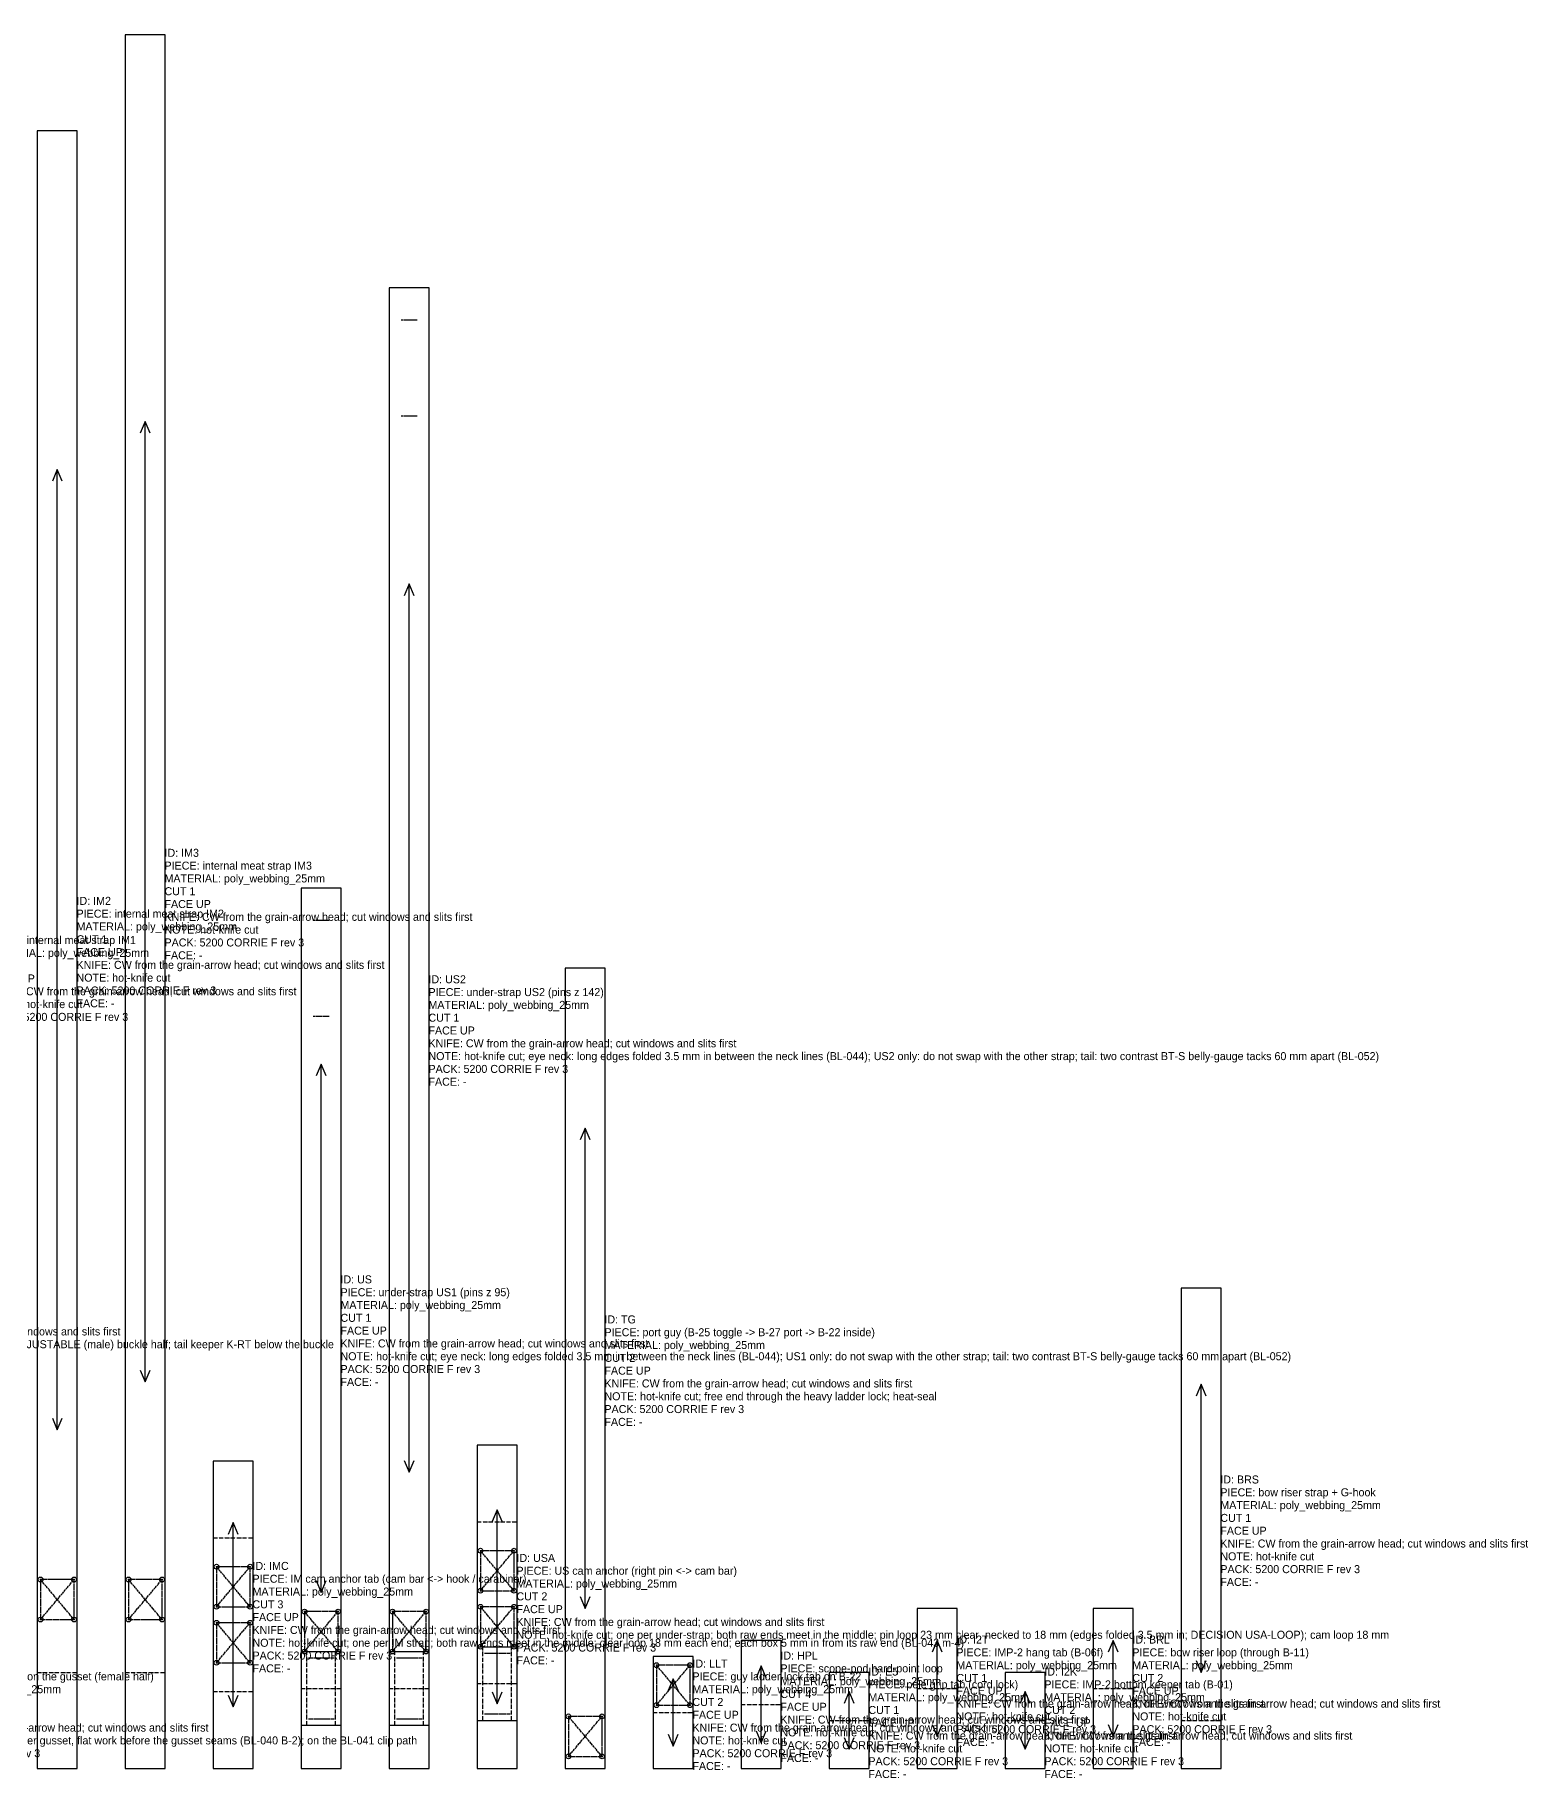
# Model space of a CAD drawing. Header units: millimetres. Extents: x 0 to 1757, y -6 to 1083.
# Drawn here: x 823 to 1757, y -6 to 1083 of the extents above; entities that cross this region are included whole.
import ezdxf

# ---------------------------------------------------------------- set-up
doc = ezdxf.new("R2010")
doc.units = ezdxf.units.MM
doc.linetypes.add('DASHDOT', pattern=[3.556, 2.54, -0.508, 0, -0.508])
doc.linetypes.add('DASHED', pattern=[1.524, 1.27, -0.254])
for name, color, linetype in [('CUT', 7, 'Continuous'), ('DRILL', 4, 'Continuous'), ('GRAIN', 5, 'Continuous'), ('INTERNAL', 6, 'Continuous'), ('SEW', 3, 'Continuous'), ('TEXT', 2, 'Continuous')]:
    doc.layers.add(name, color=color, linetype=linetype)

# ---------------------------------------------------------------- blocks, each defined once
blk = doc.blocks.new('RT_12')
at = {"layer": 'CUT'}
blk.add_lwpolyline([(0, 0), (25, 0), (25, 565), (0, 565)], close=True, dxfattribs=at)
at = {"layer": 'DRILL'}
for centre in [(2, 42.5), (23, 42.5), (2, 17.5), (23, 17.5)]:
    blk.add_circle(centre, 1.5, dxfattribs=at)
for p in [(2, 42.5), (23, 42.5), (2, 17.5), (23, 17.5)]:
    blk.add_point(p, dxfattribs=at)
at = {"layer": 'GRAIN'}
for points in [[(15.6, 444.6), (12.5, 452), (9.4, 444.6)], [(12.5, 113), (12.5, 452)], [(9.4, 120.4), (12.5, 113), (15.6, 120.4)]]:
    blk.add_lwpolyline(points, dxfattribs=at)
at = {"layer": 'INTERNAL', "linetype": 'DASHDOT'}
blk.add_lwpolyline([(0, 60), (25, 60)], dxfattribs=at)
at = {"layer": 'SEW', "linetype": 'DASHED'}
for points in [[(0, 0), (25, 0), (25, 565), (0, 565)], [(2, 17.5), (23, 17.5), (23, 42.5), (2, 42.5)]]:
    blk.add_lwpolyline(points, close=True, dxfattribs=at)
for points in [[(2, 17.5), (23, 42.5)], [(23, 17.5), (2, 42.5)]]:
    blk.add_lwpolyline(points, dxfattribs=at)
at = {"layer": 'TEXT'}
for s, p in [('PIECE: roll-top side clip strap', (24.5, 302.5)), ('ID: RT', (24.5, 310.5)), ('MATERIAL: poly_webbing_25mm', (24.5, 294.5)), ('CUT 2', (24.5, 286.5)), ('FACE UP', (24.5, 278.5)), ('KNIFE: CW from the grain-arrow head; cut windows and slits first', (24.5, 270.5)), ('NOTE: hot-knife cut; free end through the ADJUSTABLE (male) buckle half; tail keeper K-RT below the buckle', (24.5, 262.5)), ('PACK: 5200 CORRIE F rev 3', (24.5, 254.5)), ('FACE: -', (24.5, 246.5))]:
    blk.add_text(s, height=5, dxfattribs=at).set_placement(p)
blk = doc.blocks.new('RTM_13')
at = {"layer": 'CUT'}
blk.add_lwpolyline([(0, 0), (25, 0), (25, 70), (0, 70)], close=True, dxfattribs=at)
at = {"layer": 'DRILL'}
for centre in [(2, 65), (23, 65), (2, 40), (23, 40)]:
    blk.add_circle(centre, 1.5, dxfattribs=at)
for p in [(2, 65), (23, 65), (2, 40), (23, 40)]:
    blk.add_point(p, dxfattribs=at)
at = {"layer": 'GRAIN'}
for points in [[(15.6, 48.6), (12.5, 56), (9.4, 48.6)], [(12.5, 14), (12.5, 56)], [(9.4, 21.4), (12.5, 14), (15.6, 21.4)]]:
    blk.add_lwpolyline(points, dxfattribs=at)
at = {"layer": 'INTERNAL', "linetype": 'DASHDOT'}
blk.add_lwpolyline([(0, 35), (25, 35)], dxfattribs=at)
at = {"layer": 'SEW', "linetype": 'DASHED'}
for points in [[(0, 0), (25, 0), (25, 70), (0, 70)], [(2, 40), (23, 40), (23, 65), (2, 65)]]:
    blk.add_lwpolyline(points, close=True, dxfattribs=at)
for points in [[(2, 40), (23, 65)], [(23, 40), (2, 65)]]:
    blk.add_lwpolyline(points, dxfattribs=at)
at = {"layer": 'TEXT'}
for s, p in [('ID: RTM', (24.5, 63)), ('PIECE: roll-clip buckle tab on the gusset (female half)', (24.5, 55)), ('CUT 2', (24.5, 39)), ('MATERIAL: poly_webbing_25mm', (24.5, 47)), ('FACE UP', (24.5, 31)), ('KNIFE: CW from the grain-arrow head; cut windows and slits first', (24.5, 23)), ('NOTE: hot-knife cut; one per gusset, flat work before the gusset seams (BL-040 B-2); on the BL-041 clip path', (24.5, 15)), ('PACK: 5200 CORRIE F rev 3', (24.5, 7)), ('FACE: -', (24.5, -1))]:
    blk.add_text(s, height=5, dxfattribs=at).set_placement(p)
blk = doc.blocks.new('IM1_14')
at = {"layer": 'CUT'}
blk.add_lwpolyline([(0, 0), (25, 0), (25, 990), (0, 990)], close=True, dxfattribs=at)
at = {"layer": 'DRILL'}
for centre in [(2, 118), (23, 118), (2, 93), (23, 93)]:
    blk.add_circle(centre, 1.5, dxfattribs=at)
for p in [(2, 118), (23, 118), (2, 93), (23, 93)]:
    blk.add_point(p, dxfattribs=at)
at = {"layer": 'GRAIN'}
for points in [[(15.6, 784.6), (12.5, 792), (9.4, 784.6)], [(12.5, 198), (12.5, 792)], [(9.4, 205.4), (12.5, 198), (15.6, 205.4)]]:
    blk.add_lwpolyline(points, dxfattribs=at)
at = {"layer": 'INTERNAL', "linetype": 'DASHDOT'}
blk.add_lwpolyline([(0, 60), (25, 60)], dxfattribs=at)
at = {"layer": 'SEW', "linetype": 'DASHED'}
for points in [[(0, 0), (25, 0), (25, 990), (0, 990)], [(2, 93), (23, 93), (23, 118), (2, 118)]]:
    blk.add_lwpolyline(points, close=True, dxfattribs=at)
for points in [[(2, 93), (23, 118)], [(23, 93), (2, 118)]]:
    blk.add_lwpolyline(points, dxfattribs=at)
at = {"layer": 'TEXT'}
for s, p in [('ID: IM1', (24.5, 523)), ('PIECE: internal meat strap IM1', (24.5, 515)), ('MATERIAL: poly_webbing_25mm', (24.5, 507)), ('CUT 1', (24.5, 499)), ('FACE UP', (24.5, 491)), ('KNIFE: CW from the grain-arrow head; cut windows and slits first', (24.5, 483)), ('NOTE: hot-knife cut', (24.5, 475)), ('PACK: 5200 CORRIE F rev 3', (24.5, 467)), ('FACE: -', (24.5, 459))]:
    blk.add_text(s, height=5, dxfattribs=at).set_placement(p)
blk = doc.blocks.new('IM2_15')
at = {"layer": 'CUT'}
blk.add_lwpolyline([(0, 0), (25, 0), (25, 1023), (0, 1023)], close=True, dxfattribs=at)
at = {"layer": 'DRILL'}
for centre in [(2, 118), (23, 118), (2, 93), (23, 93)]:
    blk.add_circle(centre, 1.5, dxfattribs=at)
for p in [(2, 118), (23, 118), (2, 93), (23, 93)]:
    blk.add_point(p, dxfattribs=at)
at = {"layer": 'GRAIN'}
for points in [[(15.6, 804.1), (12.5, 811.5), (9.4, 804.1)], [(12.5, 211.5), (12.5, 811.5)], [(9.4, 218.9), (12.5, 211.5), (15.6, 218.9)]]:
    blk.add_lwpolyline(points, dxfattribs=at)
at = {"layer": 'INTERNAL', "linetype": 'DASHDOT'}
blk.add_lwpolyline([(0, 60), (25, 60)], dxfattribs=at)
at = {"layer": 'SEW', "linetype": 'DASHED'}
for points in [[(0, 0), (25, 0), (25, 1023), (0, 1023)], [(2, 93), (23, 93), (23, 118), (2, 118)]]:
    blk.add_lwpolyline(points, close=True, dxfattribs=at)
for points in [[(2, 93), (23, 118)], [(23, 93), (2, 118)]]:
    blk.add_lwpolyline(points, dxfattribs=at)
at = {"layer": 'TEXT'}
for s, p in [('ID: IM2', (24.5, 539.5)), ('PIECE: internal meat strap IM2', (24.5, 531.5)), ('MATERIAL: poly_webbing_25mm', (24.5, 523.5)), ('CUT 1', (24.5, 515.5)), ('FACE UP', (24.5, 507.5)), ('KNIFE: CW from the grain-arrow head; cut windows and slits first', (24.5, 499.5)), ('NOTE: hot-knife cut', (24.5, 491.5)), ('PACK: 5200 CORRIE F rev 3', (24.5, 483.5)), ('FACE: -', (24.5, 475.5))]:
    blk.add_text(s, height=5, dxfattribs=at).set_placement(p)
blk = doc.blocks.new('IM3_16')
at = {"layer": 'CUT'}
blk.add_lwpolyline([(0, 0), (25, 0), (25, 1083), (0, 1083)], close=True, dxfattribs=at)
at = {"layer": 'DRILL'}
for centre in [(2, 118), (23, 118), (2, 93), (23, 93)]:
    blk.add_circle(centre, 1.5, dxfattribs=at)
for p in [(2, 118), (23, 118), (2, 93), (23, 93)]:
    blk.add_point(p, dxfattribs=at)
at = {"layer": 'GRAIN'}
for points in [[(15.6, 834.1), (12.5, 841.5), (9.4, 834.1)], [(12.5, 241.5), (12.5, 841.5)], [(9.4, 248.9), (12.5, 241.5), (15.6, 248.9)]]:
    blk.add_lwpolyline(points, dxfattribs=at)
at = {"layer": 'INTERNAL', "linetype": 'DASHDOT'}
blk.add_lwpolyline([(0, 60), (25, 60)], dxfattribs=at)
at = {"layer": 'SEW', "linetype": 'DASHED'}
for points in [[(0, 0), (25, 0), (25, 1083), (0, 1083)], [(2, 93), (23, 93), (23, 118), (2, 118)]]:
    blk.add_lwpolyline(points, close=True, dxfattribs=at)
for points in [[(2, 93), (23, 118)], [(23, 93), (2, 118)]]:
    blk.add_lwpolyline(points, dxfattribs=at)
at = {"layer": 'TEXT'}
for s, p in [('PIECE: internal meat strap IM3', (24.5, 561.5)), ('ID: IM3', (24.5, 569.5)), ('MATERIAL: poly_webbing_25mm', (24.5, 553.5)), ('CUT 1', (24.5, 545.5)), ('FACE UP', (24.5, 537.5)), ('KNIFE: CW from the grain-arrow head; cut windows and slits first', (24.5, 529.5)), ('NOTE: hot-knife cut', (24.5, 521.5)), ('PACK: 5200 CORRIE F rev 3', (24.5, 513.5)), ('FACE: -', (24.5, 505.5))]:
    blk.add_text(s, height=5, dxfattribs=at).set_placement(p)
blk = doc.blocks.new('IMC_17')
at = {"layer": 'CUT'}
blk.add_lwpolyline([(0, 0), (25, 0), (25, 192), (0, 192)], close=True, dxfattribs=at)
at = {"layer": 'DRILL'}
for centre in [(2, 126), (23, 126), (2, 101), (23, 101), (2, 91), (23, 91), (2, 66), (23, 66)]:
    blk.add_circle(centre, 1.5, dxfattribs=at)
for p in [(2, 126), (23, 126), (2, 101), (23, 101), (2, 91), (23, 91), (2, 66), (23, 66)]:
    blk.add_point(p, dxfattribs=at)
at = {"layer": 'GRAIN'}
for points in [[(15.6, 146.2), (12.5, 153.6), (9.4, 146.2)], [(12.5, 38.4), (12.5, 153.6)], [(9.4, 45.8), (12.5, 38.4), (15.6, 45.8)]]:
    blk.add_lwpolyline(points, dxfattribs=at)
at = {"layer": 'INTERNAL', "linetype": 'DASHDOT'}
for points in [[(0, 144), (25, 144)], [(0, 48), (25, 48)]]:
    blk.add_lwpolyline(points, dxfattribs=at)
at = {"layer": 'SEW', "linetype": 'DASHED'}
for points in [[(0, 0), (25, 0), (25, 192), (0, 192)], [(2, 101), (23, 101), (23, 126), (2, 126)], [(2, 66), (23, 66), (23, 91), (2, 91)]]:
    blk.add_lwpolyline(points, close=True, dxfattribs=at)
for points in [[(2, 101), (23, 126)], [(23, 101), (2, 126)], [(2, 66), (23, 91)], [(23, 66), (2, 91)]]:
    blk.add_lwpolyline(points, dxfattribs=at)
at = {"layer": 'TEXT'}
for s, p in [('PIECE: IM cam anchor tab (cam bar <-> hook / carabiner)', (24.5, 116)), ('ID: IMC', (24.5, 124)), ('MATERIAL: poly_webbing_25mm', (24.5, 108)), ('CUT 3', (24.5, 100)), ('FACE UP', (24.5, 92)), ('KNIFE: CW from the grain-arrow head; cut windows and slits first', (24.5, 84)), ('NOTE: hot-knife cut; one per IM strap; both raw ends meet in the middle; clear loop 18 mm each end; each box 5 mm in from its raw end (BL-043 m-4)', (24.5, 76)), ('PACK: 5200 CORRIE F rev 3', (24.5, 68)), ('FACE: -', (24.5, 60))]:
    blk.add_text(s, height=5, dxfattribs=at).set_placement(p)
blk = doc.blocks.new('US_18')
at = {"layer": 'CUT'}
blk.add_lwpolyline([(0, 0), (25, 0), (25, 550), (0, 550)], close=True, dxfattribs=at)
at = {"layer": 'DRILL'}
for centre in [(2, 98), (23, 98), (2, 73), (23, 73)]:
    blk.add_circle(centre, 1.5, dxfattribs=at)
for p in [(2, 98), (23, 98), (2, 73), (23, 73)]:
    blk.add_point(p, dxfattribs=at)
at = {"layer": 'GRAIN'}
for points in [[(15.6, 432.6), (12.5, 440), (9.4, 432.6)], [(12.5, 110), (12.5, 440)], [(9.4, 117.4), (12.5, 110), (15.6, 117.4)]]:
    blk.add_lwpolyline(points, dxfattribs=at)
at = {"layer": 'INTERNAL', "linetype": 'CONTINUOUS'}
for points in [[(0, 73), (25, 73)], [(0, 27), (25, 27)]]:
    blk.add_lwpolyline(points, dxfattribs=at)
at = {"layer": 'INTERNAL', "linetype": 'DASHDOT'}
for points in [[(3.5, 27), (3.5, 73)], [(21.5, 27), (21.5, 73)], [(0, 50), (25, 50)]]:
    blk.add_lwpolyline(points, dxfattribs=at)
at = {"layer": 'SEW', "linetype": 'DASHED'}
for points in [[(0, 0), (25, 0), (25, 550), (0, 550)], [(2, 73), (23, 73), (23, 98), (2, 98)]]:
    blk.add_lwpolyline(points, close=True, dxfattribs=at)
for points in [[(7.5, 530), (17.5, 530)], [(7.5, 470), (17.5, 470)], [(2, 73), (23, 98)], [(23, 73), (2, 98)], [(4.5, 69), (20.5, 69)], [(4.5, 31), (20.5, 31)]]:
    blk.add_lwpolyline(points, dxfattribs=at)
at = {"layer": 'TEXT'}
for s, p in [('ID: US', (24.5, 303)), ('PIECE: under-strap US1 (pins z 95)', (24.5, 295)), ('CUT 1', (24.5, 279)), ('MATERIAL: poly_webbing_25mm', (24.5, 287)), ('FACE UP', (24.5, 271)), ('KNIFE: CW from the grain-arrow head; cut windows and slits first', (24.5, 263)), ('NOTE: hot-knife cut; eye neck: long edges folded 3.5 mm in between the neck lines (BL-044); US1 only: do not swap with the other strap; tail: two contrast BT-S belly-gauge tacks 60 mm apart (BL-052)', (24.5, 255)), ('PACK: 5200 CORRIE F rev 3', (24.5, 247)), ('FACE: -', (24.5, 239))]:
    blk.add_text(s, height=5, dxfattribs=at).set_placement(p)
blk = doc.blocks.new('US2_19')
at = {"layer": 'CUT'}
blk.add_lwpolyline([(0, 0), (25, 0), (25, 925), (0, 925)], close=True, dxfattribs=at)
at = {"layer": 'DRILL'}
for centre in [(2, 98), (23, 98), (2, 73), (23, 73)]:
    blk.add_circle(centre, 1.5, dxfattribs=at)
for p in [(2, 98), (23, 98), (2, 73), (23, 73)]:
    blk.add_point(p, dxfattribs=at)
at = {"layer": 'GRAIN'}
for points in [[(15.6, 732.6), (12.5, 740), (9.4, 732.6)], [(12.5, 185), (12.5, 740)], [(9.4, 192.4), (12.5, 185), (15.6, 192.4)]]:
    blk.add_lwpolyline(points, dxfattribs=at)
at = {"layer": 'INTERNAL', "linetype": 'CONTINUOUS'}
for points in [[(0, 73), (25, 73)], [(0, 27), (25, 27)]]:
    blk.add_lwpolyline(points, dxfattribs=at)
at = {"layer": 'INTERNAL', "linetype": 'DASHDOT'}
for points in [[(3.5, 27), (3.5, 73)], [(21.5, 27), (21.5, 73)], [(0, 50), (25, 50)]]:
    blk.add_lwpolyline(points, dxfattribs=at)
at = {"layer": 'SEW', "linetype": 'DASHED'}
for points in [[(0, 0), (25, 0), (25, 925), (0, 925)], [(2, 73), (23, 73), (23, 98), (2, 98)]]:
    blk.add_lwpolyline(points, close=True, dxfattribs=at)
for points in [[(7.5, 905), (17.5, 905)], [(7.5, 845), (17.5, 845)], [(2, 73), (23, 98)], [(23, 73), (2, 98)], [(4.5, 69), (20.5, 69)], [(4.5, 31), (20.5, 31)]]:
    blk.add_lwpolyline(points, dxfattribs=at)
at = {"layer": 'TEXT'}
for s, p in [('ID: US2', (24.5, 490.5)), ('PIECE: under-strap US2 (pins z 142)', (24.5, 482.5)), ('MATERIAL: poly_webbing_25mm', (24.5, 474.5)), ('CUT 1', (24.5, 466.5)), ('FACE UP', (24.5, 458.5)), ('KNIFE: CW from the grain-arrow head; cut windows and slits first', (24.5, 450.5)), ('NOTE: hot-knife cut; eye neck: long edges folded 3.5 mm in between the neck lines (BL-044); US2 only: do not swap with the other strap; tail: two contrast BT-S belly-gauge tacks 60 mm apart (BL-052)', (24.5, 442.5)), ('PACK: 5200 CORRIE F rev 3', (24.5, 434.5)), ('FACE: -', (24.5, 426.5))]:
    blk.add_text(s, height=5, dxfattribs=at).set_placement(p)
blk = doc.blocks.new('USA_20')
at = {"layer": 'CUT'}
blk.add_lwpolyline([(0, 0), (25, 0), (25, 202), (0, 202)], close=True, dxfattribs=at)
at = {"layer": 'DRILL'}
for centre in [(2, 136), (23, 136), (2, 111), (23, 111), (2, 101), (23, 101), (2, 76), (23, 76)]:
    blk.add_circle(centre, 1.5, dxfattribs=at)
for p in [(2, 136), (23, 136), (2, 111), (23, 111), (2, 101), (23, 101), (2, 76), (23, 76)]:
    blk.add_point(p, dxfattribs=at)
at = {"layer": 'GRAIN'}
for points in [[(15.6, 154.2), (12.5, 161.6), (9.4, 154.2)], [(12.5, 40.4), (12.5, 161.6)], [(9.4, 47.8), (12.5, 40.4), (15.6, 47.8)]]:
    blk.add_lwpolyline(points, dxfattribs=at)
at = {"layer": 'INTERNAL', "linetype": 'DASHDOT'}
for points in [[(0, 154), (25, 154)], [(3.5, 30), (3.5, 76)], [(21.5, 30), (21.5, 76)], [(0, 53), (25, 53)]]:
    blk.add_lwpolyline(points, dxfattribs=at)
at = {"layer": 'INTERNAL', "linetype": 'CONTINUOUS'}
for points in [[(0, 76), (25, 76)], [(0, 30), (25, 30)]]:
    blk.add_lwpolyline(points, dxfattribs=at)
at = {"layer": 'SEW', "linetype": 'DASHED'}
for points in [[(0, 0), (25, 0), (25, 202), (0, 202)], [(2, 111), (23, 111), (23, 136), (2, 136)], [(2, 76), (23, 76), (23, 101), (2, 101)]]:
    blk.add_lwpolyline(points, close=True, dxfattribs=at)
for points in [[(2, 111), (23, 136)], [(23, 111), (2, 136)], [(2, 76), (23, 101)], [(23, 76), (2, 101)], [(4.5, 72), (20.5, 72)], [(4.5, 34), (20.5, 34)]]:
    blk.add_lwpolyline(points, dxfattribs=at)
at = {"layer": 'TEXT'}
for s, p in [('ID: USA', (24.5, 129)), ('PIECE: US cam anchor (right pin <-> cam bar)', (24.5, 121)), ('CUT 2', (24.5, 105)), ('MATERIAL: poly_webbing_25mm', (24.5, 113)), ('FACE UP', (24.5, 97)), ('KNIFE: CW from the grain-arrow head; cut windows and slits first', (24.5, 89)), ('NOTE: hot-knife cut; one per under-strap; both raw ends meet in the middle; pin loop 23 mm clear, necked to 18 mm (edges folded 3.5 mm in; DECISION USA-LOOP); cam loop 18 mm', (24.5, 81)), ('PACK: 5200 CORRIE F rev 3', (24.5, 73)), ('FACE: -', (24.5, 65))]:
    blk.add_text(s, height=5, dxfattribs=at).set_placement(p)
blk = doc.blocks.new('TG_21')
at = {"layer": 'CUT'}
blk.add_lwpolyline([(0, 0), (25, 0), (25, 500), (0, 500)], close=True, dxfattribs=at)
at = {"layer": 'DRILL'}
for centre in [(2, 32.5), (23, 32.5), (2, 7.5), (23, 7.5)]:
    blk.add_circle(centre, 1.5, dxfattribs=at)
for p in [(2, 32.5), (23, 32.5), (2, 7.5), (23, 7.5)]:
    blk.add_point(p, dxfattribs=at)
at = {"layer": 'GRAIN'}
for points in [[(15.6, 392.6), (12.5, 400), (9.4, 392.6)], [(12.5, 100), (12.5, 400)], [(9.4, 107.4), (12.5, 100), (15.6, 107.4)]]:
    blk.add_lwpolyline(points, dxfattribs=at)
at = {"layer": 'SEW', "linetype": 'DASHED'}
for points in [[(0, 0), (25, 0), (25, 500), (0, 500)], [(2, 7.5), (23, 7.5), (23, 32.5), (2, 32.5)]]:
    blk.add_lwpolyline(points, close=True, dxfattribs=at)
for points in [[(2, 7.5), (23, 32.5)], [(23, 7.5), (2, 32.5)]]:
    blk.add_lwpolyline(points, dxfattribs=at)
at = {"layer": 'TEXT'}
for s, p in [('PIECE: port guy (B-25 toggle -> B-27 port -> B-22 inside)', (24.5, 270)), ('ID: TG', (24.5, 278)), ('MATERIAL: poly_webbing_25mm', (24.5, 262)), ('CUT 2', (24.5, 254)), ('FACE UP', (24.5, 246)), ('KNIFE: CW from the grain-arrow head; cut windows and slits first', (24.5, 238)), ('NOTE: hot-knife cut; free end through the heavy ladder lock; heat-seal', (24.5, 230)), ('PACK: 5200 CORRIE F rev 3', (24.5, 222)), ('FACE: -', (24.5, 214))]:
    blk.add_text(s, height=5, dxfattribs=at).set_placement(p)
blk = doc.blocks.new('LLT_22')
at = {"layer": 'CUT'}
blk.add_lwpolyline([(0, 0), (25, 0), (25, 70), (0, 70)], close=True, dxfattribs=at)
at = {"layer": 'DRILL'}
for centre in [(2, 64.5), (23, 64.5), (2, 39.5), (23, 39.5)]:
    blk.add_circle(centre, 1.5, dxfattribs=at)
for p in [(2, 64.5), (23, 64.5), (2, 39.5), (23, 39.5)]:
    blk.add_point(p, dxfattribs=at)
at = {"layer": 'GRAIN'}
for points in [[(15.6, 48.6), (12.5, 56), (9.4, 48.6)], [(12.5, 14), (12.5, 56)], [(9.4, 21.4), (12.5, 14), (15.6, 21.4)]]:
    blk.add_lwpolyline(points, dxfattribs=at)
at = {"layer": 'INTERNAL', "linetype": 'DASHDOT'}
blk.add_lwpolyline([(0, 35), (25, 35)], dxfattribs=at)
at = {"layer": 'SEW', "linetype": 'DASHED'}
for points in [[(0, 0), (25, 0), (25, 70), (0, 70)], [(2, 39.5), (23, 39.5), (23, 64.5), (2, 64.5)]]:
    blk.add_lwpolyline(points, close=True, dxfattribs=at)
for points in [[(2, 39.5), (23, 64.5)], [(23, 39.5), (2, 64.5)]]:
    blk.add_lwpolyline(points, dxfattribs=at)
at = {"layer": 'TEXT'}
for s, p in [('ID: LLT', (24.5, 63)), ('PIECE: guy ladder-lock tab on B-22', (24.5, 55)), ('CUT 2', (24.5, 39)), ('MATERIAL: poly_webbing_25mm', (24.5, 47)), ('FACE UP', (24.5, 31)), ('KNIFE: CW from the grain-arrow head; cut windows and slits first', (24.5, 23)), ('NOTE: hot-knife cut', (24.5, 15)), ('PACK: 5200 CORRIE F rev 3', (24.5, 7)), ('FACE: -', (24.5, -1))]:
    blk.add_text(s, height=5, dxfattribs=at).set_placement(p)
blk = doc.blocks.new('HPL_23')
at = {"layer": 'CUT'}
blk.add_lwpolyline([(0, 0), (25, 0), (25, 80), (0, 80)], close=True, dxfattribs=at)
at = {"layer": 'GRAIN'}
for points in [[(15.6, 56.6), (12.5, 64), (9.4, 56.6)], [(12.5, 16), (12.5, 64)], [(9.4, 23.4), (12.5, 16), (15.6, 23.4)]]:
    blk.add_lwpolyline(points, dxfattribs=at)
at = {"layer": 'INTERNAL', "linetype": 'DASHDOT'}
blk.add_lwpolyline([(0, 40), (25, 40)], dxfattribs=at)
at = {"layer": 'SEW', "linetype": 'DASHED'}
blk.add_lwpolyline([(0, 0), (25, 0), (25, 80), (0, 80)], close=True, dxfattribs=at)
at = {"layer": 'TEXT'}
for s, p in [('ID: HPL', (24.5, 68)), ('PIECE: scope-pod hard-point loop', (24.5, 60)), ('MATERIAL: poly_webbing_25mm', (24.5, 52)), ('CUT 4', (24.5, 44)), ('FACE UP', (24.5, 36)), ('KNIFE: CW from the grain-arrow head; cut windows and slits first', (24.5, 28)), ('NOTE: hot-knife cut', (24.5, 20)), ('PACK: 5200 CORRIE F rev 3', (24.5, 12)), ('FACE: -', (24.5, 4))]:
    blk.add_text(s, height=5, dxfattribs=at).set_placement(p)
blk = doc.blocks.new('E5_24')
at = {"layer": 'CUT'}
blk.add_lwpolyline([(0, 0), (25, 0), (25, 60), (0, 60)], close=True, dxfattribs=at)
at = {"layer": 'GRAIN'}
for points in [[(15.6, 40.6), (12.5, 48), (9.4, 40.6)], [(12.5, 12), (12.5, 48)], [(9.4, 19.4), (12.5, 12), (15.6, 19.4)]]:
    blk.add_lwpolyline(points, dxfattribs=at)
at = {"layer": 'INTERNAL', "linetype": 'DASHDOT'}
blk.add_lwpolyline([(0, 30), (25, 30)], dxfattribs=at)
at = {"layer": 'SEW', "linetype": 'DASHED'}
blk.add_lwpolyline([(0, 0), (25, 0), (25, 60), (0, 60)], close=True, dxfattribs=at)
at = {"layer": 'TEXT'}
for s, p in [('PIECE: pole grip tab (cord lock)', (24.5, 50)), ('ID: E5', (24.5, 58)), ('MATERIAL: poly_webbing_25mm', (24.5, 42)), ('CUT 1', (24.5, 34)), ('FACE UP', (24.5, 26)), ('KNIFE: CW from the grain-arrow head; cut windows and slits first', (24.5, 18)), ('NOTE: hot-knife cut', (24.5, 10)), ('PACK: 5200 CORRIE F rev 3', (24.5, 2)), ('FACE: -', (24.5, -6))]:
    blk.add_text(s, height=5, dxfattribs=at).set_placement(p)
blk = doc.blocks.new('I2T_25')
at = {"layer": 'CUT'}
blk.add_lwpolyline([(0, 0), (25, 0), (25, 100), (0, 100)], close=True, dxfattribs=at)
at = {"layer": 'GRAIN'}
for points in [[(15.6, 72.6), (12.5, 80), (9.4, 72.6)], [(12.5, 20), (12.5, 80)], [(9.4, 27.4), (12.5, 20), (15.6, 27.4)]]:
    blk.add_lwpolyline(points, dxfattribs=at)
at = {"layer": 'INTERNAL', "linetype": 'DASHDOT'}
blk.add_lwpolyline([(0, 50), (25, 50)], dxfattribs=at)
at = {"layer": 'SEW', "linetype": 'DASHED'}
blk.add_lwpolyline([(0, 0), (25, 0), (25, 100), (0, 100)], close=True, dxfattribs=at)
at = {"layer": 'TEXT'}
for s, p in [('ID: I2T', (24.5, 78)), ('PIECE: IMP-2 hang tab (B-06f)', (24.5, 70)), ('MATERIAL: poly_webbing_25mm', (24.5, 62)), ('CUT 1', (24.5, 54)), ('FACE UP', (24.5, 46)), ('KNIFE: CW from the grain-arrow head; cut windows and slits first', (24.5, 38)), ('NOTE: hot-knife cut', (24.5, 30)), ('PACK: 5200 CORRIE F rev 3', (24.5, 22)), ('FACE: -', (24.5, 14))]:
    blk.add_text(s, height=5, dxfattribs=at).set_placement(p)
blk = doc.blocks.new('I2K_26')
at = {"layer": 'CUT'}
blk.add_lwpolyline([(0, 0), (25, 0), (25, 60), (0, 60)], close=True, dxfattribs=at)
at = {"layer": 'GRAIN'}
for points in [[(15.6, 40.6), (12.5, 48), (9.4, 40.6)], [(12.5, 12), (12.5, 48)], [(9.4, 19.4), (12.5, 12), (15.6, 19.4)]]:
    blk.add_lwpolyline(points, dxfattribs=at)
at = {"layer": 'INTERNAL', "linetype": 'DASHDOT'}
blk.add_lwpolyline([(0, 30), (25, 30)], dxfattribs=at)
at = {"layer": 'SEW', "linetype": 'DASHED'}
blk.add_lwpolyline([(0, 0), (25, 0), (25, 60), (0, 60)], close=True, dxfattribs=at)
at = {"layer": 'TEXT'}
for s, p in [('PIECE: IMP-2 bottom keeper tab (B-01)', (24.5, 50)), ('ID: I2K', (24.5, 58)), ('MATERIAL: poly_webbing_25mm', (24.5, 42)), ('CUT 2', (24.5, 34)), ('FACE UP', (24.5, 26)), ('KNIFE: CW from the grain-arrow head; cut windows and slits first', (24.5, 18)), ('NOTE: hot-knife cut', (24.5, 10)), ('PACK: 5200 CORRIE F rev 3', (24.5, 2)), ('FACE: -', (24.5, -6))]:
    blk.add_text(s, height=5, dxfattribs=at).set_placement(p)
blk = doc.blocks.new('BRL_27')
at = {"layer": 'CUT'}
blk.add_lwpolyline([(0, 0), (25, 0), (25, 100), (0, 100)], close=True, dxfattribs=at)
at = {"layer": 'GRAIN'}
for points in [[(15.6, 72.6), (12.5, 80), (9.4, 72.6)], [(12.5, 20), (12.5, 80)], [(9.4, 27.4), (12.5, 20), (15.6, 27.4)]]:
    blk.add_lwpolyline(points, dxfattribs=at)
at = {"layer": 'INTERNAL', "linetype": 'DASHDOT'}
blk.add_lwpolyline([(0, 50), (25, 50)], dxfattribs=at)
at = {"layer": 'SEW', "linetype": 'DASHED'}
blk.add_lwpolyline([(0, 0), (25, 0), (25, 100), (0, 100)], close=True, dxfattribs=at)
at = {"layer": 'TEXT'}
for s, p in [('ID: BRL', (24.5, 78)), ('PIECE: bow riser loop (through B-11)', (24.5, 70)), ('MATERIAL: poly_webbing_25mm', (24.5, 62)), ('CUT 2', (24.5, 54)), ('FACE UP', (24.5, 46)), ('KNIFE: CW from the grain-arrow head; cut windows and slits first', (24.5, 38)), ('NOTE: hot-knife cut', (24.5, 30)), ('PACK: 5200 CORRIE F rev 3', (24.5, 22)), ('FACE: -', (24.5, 14))]:
    blk.add_text(s, height=5, dxfattribs=at).set_placement(p)
blk = doc.blocks.new('BRS_28')
at = {"layer": 'CUT'}
blk.add_lwpolyline([(0, 0), (25, 0), (25, 300), (0, 300)], close=True, dxfattribs=at)
at = {"layer": 'GRAIN'}
for points in [[(15.6, 232.6), (12.5, 240), (9.4, 232.6)], [(12.5, 60), (12.5, 240)], [(9.4, 67.4), (12.5, 60), (15.6, 67.4)]]:
    blk.add_lwpolyline(points, dxfattribs=at)
at = {"layer": 'INTERNAL', "linetype": 'DASHDOT'}
blk.add_lwpolyline([(0, 30), (25, 30)], dxfattribs=at)
at = {"layer": 'SEW', "linetype": 'DASHED'}
blk.add_lwpolyline([(0, 0), (25, 0), (25, 300), (0, 300)], close=True, dxfattribs=at)
at = {"layer": 'TEXT'}
for s, p in [('PIECE: bow riser strap + G-hook', (24.5, 170)), ('ID: BRS', (24.5, 178)), ('MATERIAL: poly_webbing_25mm', (24.5, 162)), ('CUT 1', (24.5, 154)), ('FACE UP', (24.5, 146)), ('KNIFE: CW from the grain-arrow head; cut windows and slits first', (24.5, 138)), ('NOTE: hot-knife cut', (24.5, 130)), ('PACK: 5200 CORRIE F rev 3', (24.5, 122)), ('FACE: -', (24.5, 114))]:
    blk.add_text(s, height=5, dxfattribs=at).set_placement(p)

msp = doc.modelspace()

# ---------------------------------------------------------------- block references
at = {"layer": 'CUT'}
for name, p in [('IM3_16', (880, 0)), ('IM2_15', (825, 0)), ('IM1_14', (770, 0)), ('US2_19', (1045, 0)), ('RT_12', (660, 0)), ('US_18', (990, 0)), ('TG_21', (1155, 0)), ('BRS_28', (1540, 0)), ('USA_20', (1100, 0)), ('IMC_17', (935, 0)), ('I2T_25', (1375, 0)), ('BRL_27', (1485, 0)), ('HPL_23', (1265, 0)), ('RTM_13', (715, 0)), ('LLT_22', (1210, 0)), ('E5_24', (1320, 0)), ('I2K_26', (1430, 0))]:
    msp.add_blockref(name, p, dxfattribs=at)

doc.saveas('drawing.dxf')
